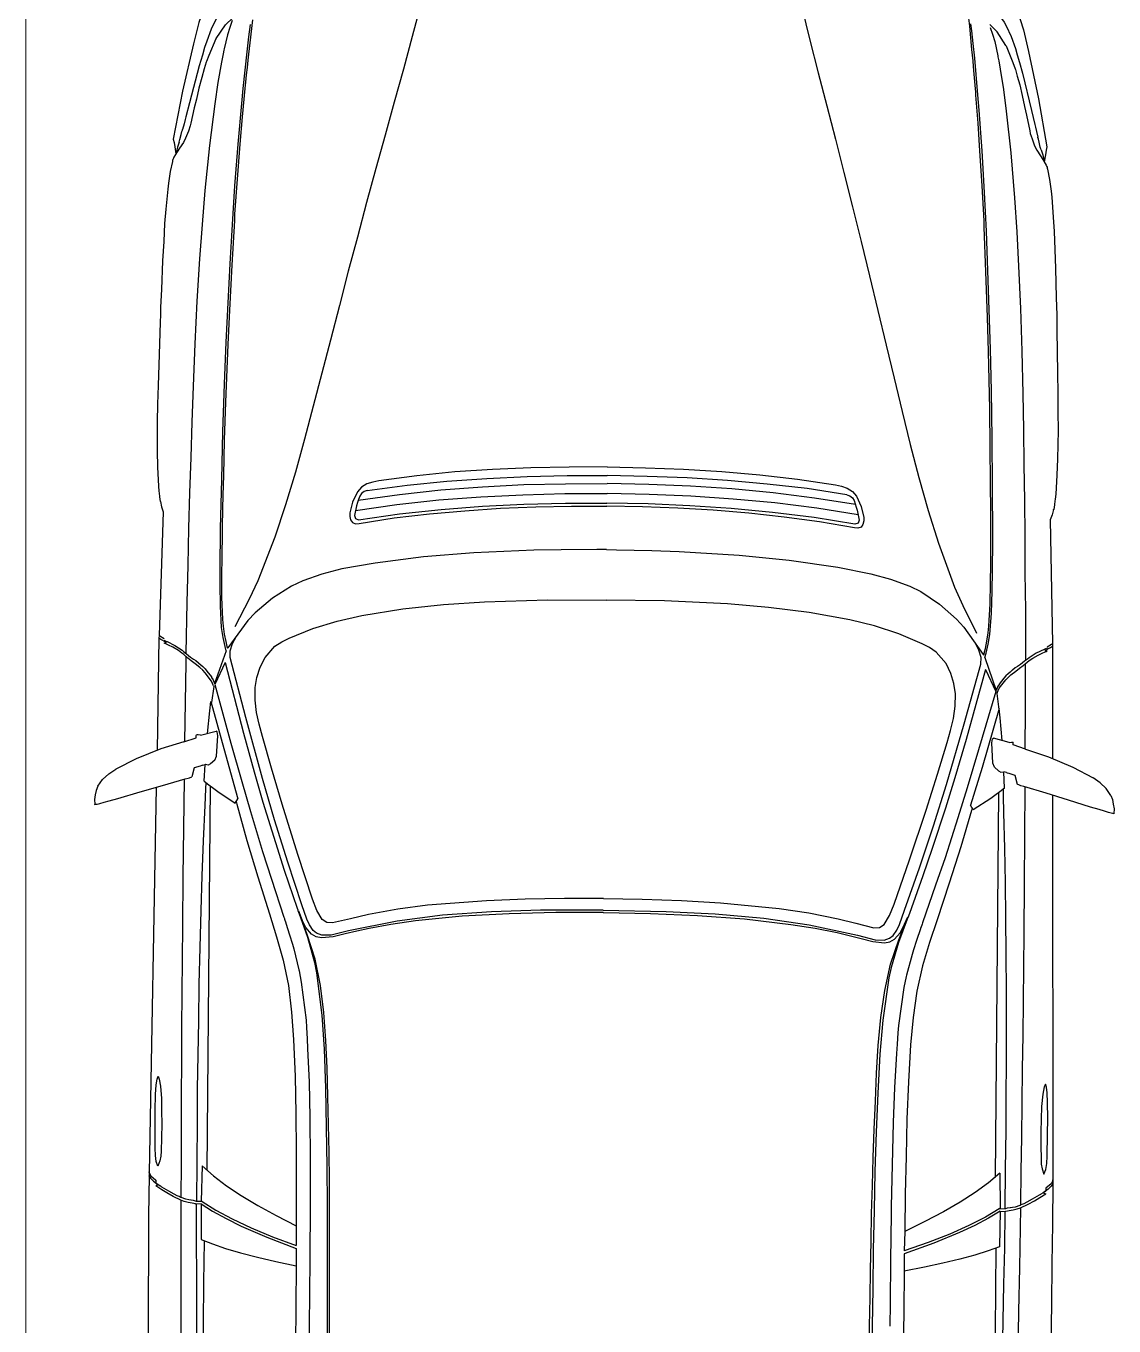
# Model space of a CAD drawing. Header units: inches. Extents: x 13 to 261, y -112 to -47.
# Drawn here: x 176.39 to 178.598, y -69.424 to -66.785 of the extents above; entities that cross this region are included whole.
import ezdxf

# ---------------------------------------------------------------- set-up
doc = ezdxf.new("R2010")
doc.units = ezdxf.units.IN
doc.header["$MEASUREMENT"] = 0
doc.layers.add('CAJONES', color=3, linetype='Continuous', lineweight=20)

msp = doc.modelspace()

# ---------------------------------------------------------------- linework, layer by layer
at = {"linetype": 'Continuous'}
for p, q in [((176.776, -66.8106), (176.7755, -66.8116)), ((178.3789, -66.8249), (178.3794, -66.8259)), ((176.711, -66.984), (176.7078, -66.9955)), ((178.4409, -66.9995), (178.4438, -67.011)), ((176.6878, -67.0583), (176.6873, -67.0603)), ((178.4627, -67.0742), (178.4632, -67.0762)), ((176.6598, -67.7301), (176.6603, -67.7326)), ((178.4787, -67.7464), (178.4782, -67.7489)), ((176.6689, -67.7717), (176.6602, -68.0226)), ((178.4688, -67.7878), (178.4731, -68.0388)), ((176.8433, -67.9488), (176.8143, -68.0045)), ((178.2913, -67.9617), (178.3193, -68.018)), ((176.6601, -68.0281), (176.6561, -68.2556)), ((176.6602, -68.0226), (176.6601, -68.0281)), ((176.6601, -68.0261), (176.6601, -68.0266)), ((176.6616, -68.0236), (176.6602, -68.0226)), ((176.6706, -68.0292), (176.6616, -68.0236)), ((178.4625, -68.0452), (178.4716, -68.0398)), ((178.4716, -68.0398), (178.4731, -68.0388)), ((178.4731, -68.0388), (178.473, -68.0443)), ((178.4731, -68.0423), (178.473, -68.0428)), ((176.7964, -68.0533), (176.7728, -68.1196)), ((176.7985, -68.0459), (176.7994, -68.0484)), ((176.7999, -68.0474), (176.7994, -68.0484)), ((178.3329, -68.0611), (178.3334, -68.0621)), ((178.3344, -68.0596), (178.3334, -68.0621)), ((178.3363, -68.0671), (178.3587, -68.1338)), ((178.473, -68.0443), (178.473, -68.2718)), ((176.7712, -68.1261), (176.7664, -68.1586)), ((178.3602, -68.1403), (178.3644, -68.1729)), ((176.7358, -68.2253), (176.7364, -68.2243)), ((176.7358, -68.2298), (176.7358, -68.2253)), ((176.7444, -68.2249), (176.7759, -68.2167)), ((176.7107, -68.2381), (176.7358, -68.2298)), ((178.3853, -68.2396), (178.3539, -68.2308)), ((178.3938, -68.2401), (178.3933, -68.2391)), ((178.3937, -68.2446), (178.3938, -68.2401)), ((178.4187, -68.2534), (178.3937, -68.2446)), ((176.7734, -68.2756), (176.7765, -68.2672)), ((176.7318, -68.2913), (176.7266, -68.3092)), ((176.7488, -68.2859), (176.7538, -68.2845)), ((176.752, -68.318), (176.7538, -68.2845)), ((178.3553, -68.2898), (178.3524, -68.2813)), ((178.3797, -68.3005), (178.3748, -68.299)), ((178.376, -68.3325), (178.3748, -68.299)), ((178.3967, -68.3062), (178.4015, -68.3242)), ((176.6544, -68.3306), (176.6399, -69.113)), ((176.7221, -68.3112), (176.7266, -68.3092)), ((176.7639, -68.3276), (176.757, -69.108)), ((178.406, -68.3262), (178.4015, -68.3242)), ((178.3639, -68.3419), (178.3569, -69.1223)), ((178.4733, -68.3469), (178.4738, -69.1294)), ((176.9145, -68.5969), (176.915, -68.5984)), ((176.9417, -68.5792), (176.9422, -68.5807)), ((178.1816, -68.5903), (178.1811, -68.5917)), ((178.2085, -68.6085), (178.208, -68.61)), ((176.6399, -69.113), (176.6399, -69.1155)), ((176.6399, -69.1155), (176.6399, -69.116)), ((176.6538, -69.1281), (176.6537, -69.1341)), ((176.6587, -69.1376), (176.6537, -69.1396)), ((178.4597, -69.1443), (178.4596, -69.1503)), ((178.4738, -69.1294), (178.4738, -69.1319)), ((178.4738, -69.1319), (178.4738, -69.1324)), ((176.7458, -69.1759), (176.7358, -69.1768)), ((176.7458, -69.1759), (176.7457, -69.2484)), ((178.4546, -69.1537), (178.4596, -69.1558)), ((178.3668, -69.1904), (178.3656, -69.2629)), ((178.3668, -69.1904), (178.3768, -69.1915)), ((176.9385, -69.2207), (176.9386, -69.2602)), ((178.1734, -69.2317), (178.1725, -69.2712)), ((176.9385, -69.2662), (176.9382, -69.3017)), ((178.1725, -69.2772), (178.1722, -69.3127))]:
    msp.add_line(p, q, dxfattribs=at)
for points in [[(177.2362, -66.6176), (177.2282, -66.6286), (177.2205, -66.6476), (177.2123, -66.6715), (177.1916, -66.7408), (177.1741, -66.8067), (177.156, -66.873), (177.1374, -66.9398), (177.1188, -67.0072), (177.1002, -67.0745), (177.0815, -67.1439), (177.0629, -67.2137), (177.0443, -67.283), (177.0262, -67.3529), (177.008, -67.4232), (176.9909, -67.4901), (176.9733, -67.5569), (176.9557, -67.6237), (176.9371, -67.6906), (176.917, -67.7569), (176.895, -67.8227), (176.8607, -67.9114), (176.8433, -67.9488)], [(176.8866, -66.6381), (176.8404, -66.6547), (176.8218, -66.663), (176.8037, -66.6738), (176.7881, -66.6862), (176.775, -66.7011), (176.7643, -66.718), (176.7557, -66.7364), (176.7413, -66.7783), (176.7299, -66.8217)], [(177.9223, -66.6238), (177.9301, -66.6349), (177.9375, -66.654), (177.9452, -66.6781), (177.9646, -66.7477), (177.981, -66.8139), (177.9979, -66.8805), (178.0153, -66.9477), (178.0327, -67.0154), (178.0501, -67.083), (178.0675, -67.1527), (178.0849, -67.2228), (178.1022, -67.2925), (178.1191, -67.3626), (178.136, -67.4333), (178.1519, -67.5004), (178.1683, -67.5676), (178.1847, -67.6347), (178.2021, -67.7019), (178.221, -67.7686), (178.2419, -67.8348), (178.2746, -67.9241), (178.2913, -67.9617)], [(178.2715, -66.6505), (178.3173, -66.6679), (178.3358, -66.6766), (178.3537, -66.6877), (178.3691, -66.7004), (178.3819, -66.7155), (178.3923, -66.7326), (178.4006, -66.7511), (178.4142, -66.7933), (178.4248, -66.8369)], [(176.8886, -66.6901), (176.872, -66.696), (176.856, -66.7023), (176.8193, -66.722), (176.8092, -66.7304), (176.7936, -66.7458), (176.7809, -66.7631), (176.7764, -66.7711), (176.7662, -66.792), (176.757, -66.8164), (176.7528, -66.8294), (176.7482, -66.8444), (176.7415, -66.8663), (176.7218, -66.9416), (176.7146, -66.9696), (176.713, -66.975), (176.711, -66.984)], [(178.2685, -66.7025), (178.285, -66.7086), (178.3009, -66.7152), (178.3372, -66.7356), (178.3472, -66.7442), (178.3625, -66.7598), (178.3749, -66.7774), (178.3793, -66.7854), (178.3891, -66.8065), (178.3979, -66.8311), (178.4018, -66.8442), (178.4061, -66.8592), (178.4124, -66.8812), (178.4308, -66.9569), (178.4375, -66.985), (178.439, -66.9905), (178.4409, -66.9995)], [(176.8088, -66.7744), (176.8037, -66.7884), (176.7991, -66.8033), (176.7923, -66.8318), (176.7923, -66.8318), (176.7918, -66.8342), (176.7902, -66.8422), (176.7871, -66.8587), (176.7797, -66.9001), (176.7733, -66.9436), (176.7626, -67.028), (176.7532, -67.1194), (176.7476, -67.1884), (176.7425, -67.2578), (176.7372, -67.3438), (176.733, -67.4302), (176.7292, -67.5167), (176.7265, -67.5892), (176.7244, -67.6612), (176.7222, -67.7332), (176.7201, -67.8046), (176.7184, -67.8801), (176.7163, -67.9556), (176.7143, -68.0581)], [(176.776, -66.8106), (176.7948, -66.7833), (176.8098, -66.769)], [(176.7985, -68.0459), (176.7985, -68.0444), (176.7961, -68.0348), (176.7932, -68.0198), (176.7908, -68.0033), (176.7895, -67.9898), (176.7879, -67.9443), (176.7877, -67.9023), (176.7878, -67.8903), (176.788, -67.8743), (176.7891, -67.8033), (176.79, -67.7648), (176.7902, -67.7383), (176.7909, -67.7173), (176.7916, -67.6978), (176.7932, -67.6263), (176.7959, -67.5488), (176.8004, -67.4318), (176.8036, -67.3624), (176.8084, -67.2709), (176.8137, -67.18), (176.8143, -67.1675), (176.8195, -67.096), (176.8251, -67.0251), (176.8296, -66.9696), (176.8351, -66.9126), (176.8357, -66.9056), (176.8362, -66.8996), (176.8378, -66.8847), (176.8395, -66.8697), (176.8411, -66.8547), (176.8422, -66.8427), (176.8449, -66.8197), (176.8503, -66.7728)], [(178.3344, -68.0596), (178.3344, -68.0581), (178.337, -68.0486), (178.3401, -68.0336), (178.3428, -68.0172), (178.3444, -68.0037), (178.3468, -67.9582), (178.3477, -67.9162), (178.3478, -67.9042), (178.3479, -67.8882), (178.3481, -67.8172), (178.3479, -67.7787), (178.3481, -67.7522), (178.3478, -67.7312), (178.3475, -67.7117), (178.3471, -67.6402), (178.3458, -67.5627), (178.3434, -67.4457), (178.3415, -67.3761), (178.3383, -67.2846), (178.3346, -67.1936), (178.3343, -67.1811), (178.3304, -67.1095), (178.326, -67.0385), (178.3225, -66.9829), (178.318, -66.9259), (178.3176, -66.9189), (178.3172, -66.9129), (178.3158, -66.8979), (178.3144, -66.8829), (178.3131, -66.8679), (178.3122, -66.8558), (178.3099, -66.8328), (178.3053, -66.7858), (178.3025, -66.7638)], [(176.7964, -68.0533), (176.7945, -68.0448), (176.7906, -68.0263), (176.7873, -68.0063), (176.7847, -67.9632), (176.7841, -67.9182), (176.7842, -67.9067), (176.7844, -67.8887), (176.7851, -67.8052), (176.7875, -67.7057), (176.7899, -67.6088), (176.7932, -67.5118), (176.7965, -67.4273), (176.8002, -67.3473), (176.8044, -67.2679), (176.8091, -67.1884), (176.8143, -67.1095), (176.8206, -67.0255), (176.8283, -66.9426), (176.8311, -66.9121), (176.8388, -66.8377), (176.8425, -66.8077), (176.8458, -66.7822)], [(178.3363, -68.0671), (178.3384, -68.0586), (178.3426, -68.0402), (178.3462, -68.0202), (178.3496, -67.9772), (178.351, -67.9322), (178.3511, -67.9207), (178.3513, -67.9027), (178.352, -67.8192), (178.3514, -67.7197), (178.3508, -67.6227), (178.3492, -67.5257), (178.3474, -67.4412), (178.3451, -67.3612), (178.3424, -67.2816), (178.3391, -67.2021), (178.3353, -67.1231), (178.3305, -67.039), (178.3243, -66.956), (178.322, -66.9254), (178.3157, -66.8509), (178.3125, -66.8209), (178.3097, -66.7953), (178.3078, -66.7813)], [(178.3789, -66.8249), (178.3607, -66.7973), (178.3459, -66.7827)], [(178.3468, -66.7882), (178.3516, -66.8022), (178.356, -66.8172), (178.3623, -66.8458), (178.3623, -66.8458), (178.3627, -66.8483), (178.3642, -66.8563), (178.367, -66.8728), (178.3736, -66.9144), (178.3793, -66.958), (178.3885, -67.0425), (178.3962, -67.1341), (178.4006, -67.2032), (178.4044, -67.2727), (178.4082, -67.3587), (178.4109, -67.4453), (178.4131, -67.5318), (178.4145, -67.6043), (178.4153, -67.6763), (178.4162, -67.7483), (178.417, -67.8198), (178.4174, -67.8953), (178.4182, -67.9708), (178.4183, -68.0733)], [(176.7299, -66.8217), (176.708, -66.918), (176.6892, -67.0148)], [(176.7755, -66.8116), (176.7612, -66.845), (176.7566, -66.8574), (176.7561, -66.8589)], [(178.3794, -66.8259), (178.3931, -66.8596), (178.3975, -66.8721), (178.398, -66.8736)], [(178.4248, -66.8369), (178.445, -66.9335), (178.4621, -67.0307)], [(176.7561, -66.8589), (176.752, -66.8724), (176.7468, -66.8898), (176.7411, -66.9118), (176.7359, -66.9338), (176.7317, -66.9512), (176.7245, -66.9827), (176.7234, -66.9881)], [(178.398, -66.8736), (178.4019, -66.8872), (178.4067, -66.9047), (178.412, -66.9267), (178.4168, -66.9488), (178.4207, -66.9663), (178.4274, -66.9979), (178.4283, -67.0034)], [(176.7011, -67.0209), (176.7027, -67.0155), (176.7053, -67.0055), (176.7068, -66.9995), (176.7078, -66.9965), (176.7078, -66.9955)], [(176.7234, -66.9881), (176.7198, -66.9991), (176.7142, -67.0131), (176.7096, -67.022), (176.702, -67.0335)], [(178.4283, -67.0034), (178.4317, -67.0144), (178.4371, -67.0285), (178.4415, -67.0375), (178.4489, -67.0491)], [(178.4501, -67.0366), (178.4486, -67.0311), (178.4462, -67.0211), (178.4447, -67.015), (178.4438, -67.012), (178.4438, -67.011)], [(176.6892, -67.0148), (176.6906, -67.0219), (176.692, -67.0309), (176.6944, -67.0452)], [(176.702, -67.0335), (176.6969, -67.0409), (176.6903, -67.0518)], [(176.7011, -67.0209), (176.6975, -67.0314), (176.6945, -67.045)], [(178.4501, -67.0366), (178.4535, -67.0471), (178.4562, -67.0607)], [(178.4621, -67.0307), (178.4605, -67.0377), (178.459, -67.0467), (178.4564, -67.0609)], [(176.6873, -67.0603), (176.6826, -67.0808), (176.6794, -67.1043), (176.6778, -67.1167), (176.6739, -67.1572), (176.6716, -67.1862), (176.6698, -67.2227), (176.6675, -67.2617), (176.6649, -67.3201), (176.6631, -67.3561), (176.663, -67.3716), (176.6623, -67.3866), (176.661, -67.4306), (176.6596, -67.4731), (176.6582, -67.5151), (176.6574, -67.5531), (176.6565, -67.5891), (176.6563, -67.6191), (176.6565, -67.6476), (176.6572, -67.6806), (176.6589, -67.7191), (176.6598, -67.7296)], [(176.6883, -67.0563), (176.6883, -67.0563), (176.6878, -67.0583)], [(176.6903, -67.0518), (176.6893, -67.0538), (176.6883, -67.0563)], [(178.4489, -67.0491), (178.4539, -67.0566), (178.4603, -67.0677)], [(178.4603, -67.0677), (178.4613, -67.0697), (178.4622, -67.0722)], [(178.4622, -67.0722), (178.4622, -67.0722), (178.4627, -67.0742)], [(178.4632, -67.0762), (178.4675, -67.0967), (178.4703, -67.1203), (178.4717, -67.1328), (178.4748, -67.1733), (178.4766, -67.2023), (178.4777, -67.2388), (178.4794, -67.2779), (178.4809, -67.3364), (178.482, -67.3724), (178.4819, -67.3879), (178.4823, -67.4029), (178.4829, -67.4469), (178.4835, -67.4894), (178.4841, -67.5314), (178.4843, -67.5694), (178.4845, -67.6054), (178.4842, -67.6354), (178.4834, -67.6639), (178.4821, -67.6969), (178.4798, -67.7354), (178.4787, -67.7459)], [(177.0828, -67.7279), (177.1634, -67.7171), (177.2445, -67.7093), (177.3255, -67.7036), (177.4071, -67.6998), (177.4881, -67.698), (177.5696, -67.6977)], [(177.5698, -67.6802), (177.4923, -67.6805), (177.4147, -67.6819), (177.3372, -67.6852), (177.2602, -67.6905), (177.1831, -67.6983), (177.106, -67.7086)], [(178.0558, -67.7366), (177.9754, -67.7244), (177.8945, -67.7151), (177.8135, -67.7079), (177.7321, -67.7027), (177.6511, -67.6995), (177.5696, -67.6977)], [(177.5698, -67.6802), (177.6472, -67.6819), (177.7247, -67.6846), (177.8022, -67.6893), (177.8791, -67.696), (177.956, -67.7052), (178.0329, -67.7169)], [(177.106, -67.7086), (177.094, -67.711), (177.0819, -67.7149), (177.0714, -67.7213), (177.0628, -67.7307), (177.0531, -67.7516), (177.0474, -67.7736)], [(177.0646, -67.7477), (177.1482, -67.736), (177.2323, -67.7267), (177.3164, -67.7205), (177.4004, -67.7162), (177.4849, -67.7145), (177.5695, -67.7142)], [(178.0736, -67.7568), (177.9902, -67.7435), (177.9063, -67.7328), (177.8224, -67.725), (177.7384, -67.7193), (177.6539, -67.716), (177.5695, -67.7142)], [(178.0329, -67.7169), (178.0449, -67.7195), (178.0569, -67.7236), (178.0673, -67.7302), (178.0757, -67.7398), (178.0851, -67.7609), (178.0904, -67.7829)], [(176.6603, -67.7326), (176.6612, -67.7411), (176.6624, -67.7506)], [(176.6626, -67.7501), (176.6631, -67.7506), (176.6626, -67.7501)], [(176.6631, -67.7506), (176.6655, -67.7612), (176.6689, -67.7717)], [(177.0828, -67.7279), (177.0768, -67.7303), (177.0713, -67.7343), (177.0677, -67.7398), (177.0651, -67.7462), (177.0631, -67.7527), (177.061, -67.7592), (177.0595, -67.7657), (177.0579, -67.7722), (177.0569, -67.7792), (177.0588, -67.7852), (177.0653, -67.7877)], [(177.0589, -67.7687), (177.1431, -67.7564), (177.2281, -67.7472), (177.3132, -67.7409), (177.3987, -67.7367), (177.4838, -67.7345), (177.5693, -67.7342)], [(178.0789, -67.7778), (177.995, -67.764), (177.9101, -67.7533), (177.8252, -67.7455), (177.7397, -67.7398), (177.6548, -67.736), (177.5693, -67.7342)], [(178.0558, -67.7366), (178.0617, -67.7391), (178.0672, -67.7432), (178.0707, -67.7487), (178.0731, -67.7552), (178.075, -67.7618), (178.077, -67.7683), (178.0784, -67.7748), (178.0799, -67.7813), (178.0808, -67.7883), (178.0788, -67.7943), (178.0722, -67.7967)], [(178.4782, -67.7489), (178.4771, -67.7574), (178.4757, -67.7668)], [(177.0474, -67.7736), (177.0473, -67.7806), (177.0488, -67.7876), (177.0527, -67.7931), (177.0592, -67.7957), (177.0662, -67.7952)], [(177.0653, -67.7877), (177.1484, -67.7755), (177.2325, -67.7667), (177.3165, -67.76), (177.4006, -67.7562), (177.4851, -67.754), (177.5691, -67.7537)], [(177.0662, -67.7952), (177.1373, -67.7839), (177.2089, -67.7755), (177.281, -67.7692), (177.353, -67.7643), (177.425, -67.7614), (177.497, -67.7601), (177.569, -67.7602)], [(178.0712, -67.8042), (178.0003, -67.7916), (177.9289, -67.782), (177.8569, -67.7743), (177.785, -67.7682), (177.713, -67.764), (177.641, -67.7614), (177.569, -67.7602)], [(178.0722, -67.7967), (177.9894, -67.783), (177.9054, -67.7727), (177.8215, -67.7645), (177.7376, -67.7592), (177.6531, -67.7555), (177.5691, -67.7537)], [(178.475, -67.7668), (178.4724, -67.7773), (178.4688, -67.7878)], [(178.4755, -67.7663), (178.475, -67.7668), (178.4755, -67.7663)], [(178.0904, -67.7829), (178.0903, -67.7899), (178.0887, -67.7969), (178.0847, -67.8024), (178.0782, -67.8048), (178.0712, -67.8042)], [(177.5683, -67.8482), (177.5483, -67.8481), (177.4762, -67.8484), (177.4207, -67.8494), (177.2992, -67.8548), (177.1971, -67.8629), (177.0985, -67.8755), (177.0309, -67.8874), (176.9908, -67.8976), (176.9517, -67.9112), (176.9291, -67.922), (176.8903, -67.9467), (176.8556, -67.9764), (176.8404, -67.9922), (176.7999, -68.0474)], [(177.5683, -67.8482), (177.5883, -67.8484), (177.6602, -67.8501), (177.7157, -67.8521), (177.8372, -67.8596), (177.9391, -67.8696), (178.0375, -67.8839), (178.1048, -67.897), (178.1447, -67.9079), (178.1836, -67.9222), (178.206, -67.9334), (178.2443, -67.9588), (178.2785, -67.9891), (178.2934, -68.0052), (178.3329, -68.0611)], [(177.5619, -68.5562), (177.4829, -68.556), (177.4034, -68.5573), (177.3244, -68.5606), (177.2053, -68.57), (177.1447, -68.578), (177.0851, -68.5889), (177.0851, -68.5889), (177.049, -68.5971), (177.012, -68.6058), (177.0005, -68.6052), (176.991, -68.5986), (176.9807, -68.5805), (176.9719, -68.5574), (176.9422, -68.4667), (176.9101, -68.3649), (176.8883, -68.2917), (176.8703, -68.2275), (176.8636, -68.2024), (176.8583, -68.1784), (176.855, -68.1534), (176.8552, -68.1279), (176.8589, -68.1074), (176.8651, -68.087), (176.8753, -68.067), (176.8955, -68.0442), (176.9091, -68.0353), (176.9241, -68.028), (176.9723, -68.0084), (177.0214, -67.9933), (177.072, -67.9818), (177.1547, -67.9685), (177.2372, -67.9598), (177.3208, -67.954), (177.4488, -67.9502), (177.5673, -67.9507)], [(177.5619, -68.5562), (177.6409, -68.5574), (177.7204, -68.5601), (177.7994, -68.5648), (177.9183, -68.5764), (177.9787, -68.5854), (178.0381, -68.5975), (178.0381, -68.5975), (178.074, -68.6063), (178.1109, -68.6156), (178.1224, -68.6152), (178.132, -68.6088), (178.1426, -68.5909), (178.1518, -68.568), (178.1831, -68.4778), (178.2171, -68.3766), (178.2402, -68.3038), (178.2593, -68.2399), (178.2665, -68.215), (178.2722, -68.191), (178.2759, -68.1661), (178.2762, -68.1406), (178.2729, -68.12), (178.267, -68.0995), (178.2572, -68.0794), (178.2374, -68.0562), (178.224, -68.0471), (178.2091, -68.0395), (178.1612, -68.019), (178.1124, -68.0031), (178.062, -67.9907), (177.9796, -67.9759), (177.8972, -67.9657), (177.8138, -67.9584), (177.6858, -67.9523), (177.5673, -67.9507)], [(176.674, -68.0367), (176.674, -68.0362), (176.6636, -68.0306), (176.6601, -68.0281)], [(176.6705, -68.0377), (176.6725, -68.0372), (176.674, -68.0367)], [(176.7707, -68.1246), (176.7668, -68.1151), (176.7535, -68.098), (176.749, -68.0929), (176.7431, -68.0874), (176.7336, -68.0798), (176.7257, -68.0737), (176.7188, -68.0681), (176.7108, -68.0611), (176.7068, -68.058), (176.6994, -68.053), (176.6884, -68.0464), (176.6795, -68.0418), (176.6725, -68.0387), (176.6705, -68.0377)], [(176.6706, -68.0322), (176.6741, -68.0337), (176.6765, -68.0348), (176.6925, -68.0429), (176.7069, -68.0525), (176.7099, -68.0551)], [(176.6735, -68.0362), (176.675, -68.0368), (176.6725, -68.0372)], [(176.8048, -68.0669), (176.8044, -68.0534), (176.809, -68.0384), (176.8164, -68.025)], [(178.3277, -68.0805), (178.3283, -68.067), (178.324, -68.052), (178.3168, -68.0384)], [(176.7099, -68.0551), (176.7158, -68.0596), (176.7243, -68.0662), (176.7302, -68.0702), (176.7347, -68.0733)], [(176.7148, -68.0646), (176.7148, -68.0666), (176.7147, -68.0776), (176.713, -68.1576), (176.7122, -68.2376)], [(177.5617, -68.5797), (177.4342, -68.5801), (177.3347, -68.5832), (177.2356, -68.5903), (177.1435, -68.602), (177.0448, -68.6216), (177.0092, -68.6303), (176.9907, -68.6306), (176.9798, -68.6265), (176.9728, -68.6209), (176.9654, -68.6099), (176.96, -68.5978), (176.9503, -68.5687), (176.9216, -68.4825), (176.8948, -68.3967), (176.8701, -68.3125), (176.8362, -68.1887), (176.8048, -68.0669)], [(178.3607, -68.1388), (178.3648, -68.1294), (178.3784, -68.1125), (178.383, -68.1075), (178.389, -68.1021), (178.3986, -68.0947), (178.4066, -68.0887), (178.4137, -68.0833), (178.4217, -68.0764), (178.4258, -68.0734), (178.4333, -68.0685), (178.4444, -68.0621), (178.4534, -68.0577), (178.4604, -68.0547), (178.4625, -68.0537)], [(178.4625, -68.0482), (178.459, -68.0497), (178.4565, -68.0507), (178.4404, -68.0585), (178.4258, -68.0679), (178.4228, -68.0704)], [(178.4595, -68.0522), (178.458, -68.0527), (178.4605, -68.0532)], [(178.459, -68.0527), (178.459, -68.0522), (178.4695, -68.0468), (178.473, -68.0443)], [(178.4625, -68.0537), (178.4605, -68.0532), (178.459, -68.0527)], [(176.7347, -68.0733), (176.7402, -68.0778), (176.7412, -68.0788)], [(176.7412, -68.0788), (176.7451, -68.0819), (176.7491, -68.0854), (176.7536, -68.09), (176.7575, -68.0945), (176.7664, -68.1066), (176.7669, -68.1076), (176.7699, -68.1126), (176.7728, -68.1196)], [(176.7947, -68.0773), (176.7733, -68.1216), (176.8062, -68.2409), (176.828, -68.3186), (176.8455, -68.3798), (176.8702, -68.461), (176.8882, -68.5172), (176.9136, -68.5939), (176.9145, -68.5969)], [(176.7947, -68.0773), (176.8314, -68.2207), (176.8532, -68.2989), (176.8711, -68.3605), (176.8964, -68.4427), (176.9144, -68.4989), (176.9402, -68.5756), (176.9417, -68.5792)], [(177.5617, -68.5797), (177.6892, -68.5823), (177.7887, -68.5872), (177.8876, -68.5961), (177.9795, -68.6094), (178.0778, -68.6308), (178.1132, -68.6401), (178.1317, -68.6408), (178.1427, -68.6369), (178.1498, -68.6315), (178.1574, -68.6205), (178.163, -68.6086), (178.1732, -68.5797), (178.2035, -68.4939), (178.2318, -68.4087), (178.258, -68.3249), (178.2941, -68.2017), (178.3277, -68.0805)], [(178.3376, -68.0911), (178.2983, -68.2338), (178.2751, -68.3116), (178.2561, -68.3729), (178.2294, -68.4547), (178.2104, -68.5105), (178.1832, -68.5868), (178.1816, -68.5903)], [(178.3376, -68.0911), (178.3582, -68.1358), (178.3232, -68.2545), (178.3, -68.3318), (178.2814, -68.3926), (178.2552, -68.4734), (178.2362, -68.5292), (178.2095, -68.6055), (178.2085, -68.6085)], [(178.3911, -68.0936), (178.3871, -68.0966), (178.383, -68.1), (178.3785, -68.1045), (178.3745, -68.109), (178.3653, -68.1209), (178.3648, -68.1219), (178.3618, -68.1268), (178.3587, -68.1338)], [(178.3976, -68.0882), (178.3921, -68.0926), (178.3911, -68.0936)], [(178.4228, -68.0704), (178.4168, -68.0748), (178.4082, -68.0813), (178.4022, -68.0852), (178.3976, -68.0882)], [(178.4177, -68.0798), (178.4177, -68.0818), (178.4176, -68.0928), (178.4179, -68.1728), (178.4172, -68.2528)], [(176.7707, -68.1246), (176.7712, -68.1256), (176.7712, -68.1261)], [(178.3607, -68.1388), (178.3602, -68.1398), (178.3602, -68.1403)], [(176.7584, -68.221), (176.7633, -68.175), (176.7655, -68.1561)], [(176.7655, -68.1561), (176.7984, -68.2764), (176.8202, -68.3536)], [(178.3654, -68.1704), (178.3303, -68.2901), (178.3071, -68.3669)], [(178.3713, -68.2354), (178.3672, -68.1894), (178.3654, -68.1704)], [(176.7444, -68.2249), (176.7399, -68.2238), (176.7364, -68.2243)], [(176.7765, -68.2672), (176.7793, -68.2262), (176.7784, -68.2182), (176.7759, -68.2167)], [(176.7107, -68.2381), (176.6636, -68.2527), (176.6139, -68.2727), (176.5722, -68.2938)], [(178.3524, -68.2813), (178.3503, -68.2402), (178.3514, -68.2323), (178.3539, -68.2308)], [(178.3853, -68.2396), (178.3898, -68.2386), (178.3933, -68.2391)], [(178.4187, -68.2534), (178.4655, -68.2688), (178.5148, -68.2897), (178.5561, -68.3116)], [(176.7734, -68.2756), (176.7648, -68.2826), (176.7598, -68.2855), (176.7543, -68.2845), (176.7538, -68.2845)], [(176.5359, -68.3285), (176.5455, -68.3146), (176.5581, -68.3032), (176.5722, -68.2938)], [(176.7488, -68.2859), (176.7473, -68.2864), (176.7438, -68.2874), (176.7318, -68.2908)], [(178.3553, -68.2898), (178.3638, -68.2969), (178.3687, -68.2999), (178.3743, -68.299), (178.3748, -68.299)], [(178.3797, -68.3005), (178.3812, -68.301), (178.3847, -68.3021), (178.3967, -68.3057)], [(176.5296, -68.365), (176.5291, -68.3655), (176.5316, -68.365), (176.5346, -68.3645), (176.5401, -68.3631), (176.5486, -68.3606), (176.5592, -68.3577), (176.5767, -68.3529), (176.6218, -68.3398), (176.6674, -68.3267), (176.7131, -68.3136), (176.7191, -68.3122), (176.7221, -68.3112)], [(176.5359, -68.3285), (176.5328, -68.337), (176.5308, -68.346), (176.5292, -68.3555), (176.5296, -68.365)], [(176.711, -68.3146), (176.7097, -68.4131), (176.7088, -68.5121), (176.7079, -68.6111), (176.7073, -68.6801), (176.7067, -68.7491), (176.706, -68.8181), (176.7059, -68.8871), (176.7053, -68.9561), (176.7052, -69.0251), (176.7051, -69.0941), (176.7045, -69.1631)], [(176.755, -68.3205), (176.7544, -68.3335), (176.7531, -68.3675), (176.7499, -68.4394), (176.7473, -68.5099), (176.7452, -68.5804), (176.743, -68.6554), (176.7413, -68.7299), (176.7402, -68.8044), (176.7391, -68.8734), (176.7379, -68.9424), (176.7373, -69.0113), (176.7366, -69.0913), (176.7359, -69.1708)], [(176.752, -68.318), (176.7615, -68.3255), (176.7684, -68.3311), (176.7793, -68.3392), (176.8146, -68.363), (176.8202, -68.3536)], [(178.376, -68.3325), (178.3664, -68.3399), (178.3593, -68.3453), (178.3483, -68.3532), (178.3126, -68.3764), (178.3071, -68.3669)], [(178.5975, -68.3835), (178.598, -68.384), (178.5955, -68.3834), (178.5925, -68.3829), (178.587, -68.3814), (178.5785, -68.3788), (178.5681, -68.3757), (178.5506, -68.3705), (178.5057, -68.3566), (178.4604, -68.3427), (178.415, -68.3288), (178.409, -68.3273), (178.406, -68.3262)], [(178.417, -68.3298), (178.4166, -68.4283), (178.4157, -68.5273), (178.4148, -68.6263), (178.4142, -68.6953), (178.4136, -68.7643), (178.413, -68.8333), (178.4119, -68.9023), (178.4112, -68.9713), (178.4101, -69.0403), (178.409, -69.1093), (178.4084, -69.1783)], [(178.5918, -68.3469), (178.5825, -68.3328), (178.5701, -68.3212), (178.5561, -68.3116)], [(176.8167, -68.359), (176.8181, -68.3645), (176.8384, -68.4382), (176.8608, -68.5124), (176.8841, -68.5876), (176.8987, -68.6338), (176.9123, -68.6814), (176.9228, -68.733), (176.9293, -68.7866), (176.9333, -68.8421), (176.9362, -68.9171), (176.938, -68.9926), (176.9383, -69.0686), (176.9386, -69.1447), (176.9385, -69.2207)], [(178.3729, -68.335), (178.3733, -68.348), (178.374, -68.382), (178.3759, -68.454), (178.3772, -68.5245), (178.3781, -68.595), (178.3789, -68.67), (178.3793, -68.7445), (178.3791, -68.819), (178.379, -68.888), (178.3789, -68.957), (178.3783, -69.026), (178.3775, -69.106), (178.3768, -69.1855)], [(178.5918, -68.3469), (178.5948, -68.3554), (178.5967, -68.3645), (178.5981, -68.374), (178.5975, -68.3835)], [(178.3106, -68.3724), (178.309, -68.3779), (178.2874, -68.4512), (178.2637, -68.525), (178.2391, -68.5998), (178.2236, -68.6456), (178.2092, -68.693), (178.1978, -68.7444), (178.1903, -68.7978), (178.1853, -68.8533), (178.1811, -68.9283), (178.1779, -69.0037), (178.1763, -69.0797), (178.1746, -69.1557), (178.1734, -69.2317)], [(176.9422, -68.5807), (176.9446, -68.5872), (176.9617, -68.6348), (176.9757, -68.686), (176.98, -68.707), (176.9908, -68.7931), (176.9952, -68.8621), (176.998, -68.9412), (176.9997, -69.0207), (177.001, -69.1002), (177.0013, -69.1797), (177.0016, -69.2587), (177.0014, -69.3382), (177.0012, -69.4137)], [(177.0062, -69.4138), (177.0062, -69.3568), (177.0062, -69.2998), (177.0063, -69.2428), (177.0063, -69.1858), (177.0058, -69.1288), (177.0053, -69.0717), (177.0043, -69.0147), (177.0028, -68.9577), (177.0013, -68.9007), (176.9988, -68.8442), (176.9948, -68.7876), (176.9878, -68.7326), (176.9768, -68.679), (176.9607, -68.6293), (176.9437, -68.5822)], [(177.5617, -68.5847), (177.5612, -68.5847), (177.4662, -68.5849), (177.4657, -68.5848), (177.3706, -68.587), (177.2751, -68.5921), (177.1805, -68.6018), (177.1309, -68.6089), (177.0864, -68.617), (177.0618, -68.6222), (177.0378, -68.628), (177.0137, -68.6338), (176.9902, -68.6361), (176.9792, -68.634), (176.9698, -68.6284), (176.9584, -68.6153), (176.953, -68.6048), (176.9437, -68.5822)], [(177.5617, -68.5847), (177.5622, -68.5847), (177.6572, -68.5866), (177.6577, -68.5866), (177.7526, -68.5904), (177.8481, -68.5973), (177.9425, -68.6086), (177.9919, -68.6166), (178.0363, -68.6255), (178.0608, -68.6312), (178.0847, -68.6374), (178.1087, -68.6436), (178.1321, -68.6463), (178.1432, -68.6444), (178.1527, -68.639), (178.1643, -68.6261), (178.1699, -68.6156), (178.1796, -68.5932)], [(178.1022, -69.4236), (178.1032, -69.3666), (178.1042, -69.3096), (178.1052, -69.2526), (178.1062, -69.1956), (178.1077, -69.1386), (178.1092, -69.0816), (178.1113, -69.0246), (178.1138, -68.9677), (178.1163, -68.9107), (178.1198, -68.8542), (178.1248, -68.7978), (178.1328, -68.7428), (178.1448, -68.6894), (178.1617, -68.6401), (178.1796, -68.5932)], [(178.1811, -68.5917), (178.1786, -68.5982), (178.1606, -68.6456), (178.1457, -68.6964), (178.141, -68.7174), (178.1287, -68.8033), (178.1231, -68.8722), (178.1189, -68.9512), (178.1157, -69.0307), (178.113, -69.1102), (178.1113, -69.1896), (178.1096, -69.2686), (178.1084, -69.3481), (178.1072, -69.4236)], [(176.915, -68.5984), (176.9175, -68.6054), (176.9174, -68.6059), (176.9252, -68.63), (176.9311, -68.6491), (176.9335, -68.6586), (176.9441, -68.7007), (176.9446, -68.7032), (176.9489, -68.7257), (176.9587, -68.8028), (176.9596, -68.8183), (176.9609, -68.8408), (176.9617, -68.8603), (176.9646, -68.9289), (176.9659, -69.0004), (176.9667, -69.0859), (176.9669, -69.1709), (176.9668, -69.1864), (176.9664, -69.2794), (176.9656, -69.3674), (176.9652, -69.4134)], [(178.208, -68.61), (178.2054, -68.617), (178.2054, -68.6175), (178.1972, -68.6414), (178.191, -68.6603), (178.1884, -68.6698), (178.1771, -68.7117), (178.1765, -68.7142), (178.1718, -68.7367), (178.1606, -68.8136), (178.1595, -68.8291), (178.1578, -68.8515), (178.1566, -68.871), (178.1525, -68.9395), (178.1499, -69.011), (178.1476, -69.0965), (178.1459, -69.1815), (178.1457, -69.197), (178.1444, -69.2899), (178.1436, -69.3779), (178.1432, -69.4239)], [(176.658, -69.0995), (176.6546, -69.0901), (176.6527, -69.0776), (176.6524, -69.0626), (176.6522, -69.0186), (176.6525, -68.9861), (176.6533, -68.9541), (176.6545, -68.9341), (176.6561, -68.9226), (176.6585, -68.9169)], [(176.6585, -68.9169), (176.6606, -68.9227), (176.6635, -68.9372), (176.6653, -68.9622), (176.6655, -68.9877), (176.6658, -69.0137), (176.6655, -69.0417), (176.6643, -69.0692), (176.6637, -69.0792), (176.6621, -69.0887), (176.658, -69.0995)], [(178.4588, -68.933), (178.4565, -68.9387), (178.4534, -68.9532), (178.4512, -68.9782), (178.4505, -69.0037), (178.4497, -69.0297), (178.4495, -69.0577), (178.4502, -69.0852), (178.4506, -69.0952), (178.452, -69.1047), (178.4559, -69.1156)], [(178.4559, -69.1156), (178.4595, -69.1063), (178.4616, -69.0938), (178.4623, -69.0788), (178.4632, -69.0348), (178.4635, -69.0023), (178.4633, -68.9703), (178.4624, -68.9503), (178.461, -68.9388), (178.4588, -68.933)], [(176.6399, -69.1155), (176.6399, -69.1185), (176.6391, -69.2), (176.6389, -69.2815), (176.6382, -69.3635), (176.638, -69.443), (176.6377, -69.5225), (176.638, -69.6015), (176.6378, -69.681), (176.6381, -69.7605), (176.6389, -69.84), (176.6397, -69.9195)], [(176.6399, -69.1155), (176.6399, -69.117), (176.6399, -69.118), (176.6398, -69.119)], [(176.6398, -69.119), (176.6428, -69.1235), (176.6488, -69.1296), (176.6587, -69.1376)], [(176.6399, -69.113), (176.6433, -69.119), (176.6538, -69.1281)], [(176.7475, -69.0989), (176.7459, -69.1704), (176.7474, -69.1714), (176.7359, -69.1708)], [(176.7475, -69.0989), (176.7704, -69.1191), (176.7972, -69.1394), (176.827, -69.1592), (176.8608, -69.1795), (176.8981, -69.1998), (176.9385, -69.2207)], [(178.3665, -69.1134), (178.3433, -69.1332), (178.3161, -69.153), (178.2859, -69.1722), (178.2518, -69.1919), (178.2141, -69.2116), (178.1734, -69.2317)], [(178.3665, -69.1134), (178.3668, -69.1849), (178.3653, -69.1859), (178.3768, -69.1855)], [(176.7364, -69.1708), (176.7344, -69.1703), (176.7304, -69.1693), (176.7254, -69.1682), (176.7244, -69.1682), (176.7204, -69.1677), (176.7149, -69.1667), (176.705, -69.1631), (176.7045, -69.1631), (176.703, -69.162), (176.701, -69.161), (176.697, -69.1595), (176.691, -69.1564), (176.6801, -69.1503), (176.6661, -69.1417), (176.6652, -69.1412), (176.6637, -69.1402), (176.6627, -69.1397), (176.6537, -69.1341)], [(176.7358, -69.1768), (176.7343, -69.1763), (176.7343, -69.1758), (176.7274, -69.1743), (176.7194, -69.1732), (176.7114, -69.1711), (176.7044, -69.1686), (176.689, -69.1609), (176.676, -69.1538), (176.6656, -69.1472), (176.6537, -69.1396)], [(178.3763, -69.1855), (178.3783, -69.185), (178.3823, -69.1841), (178.3873, -69.1831), (178.3883, -69.1831), (178.3923, -69.1827), (178.3979, -69.1817), (178.4079, -69.1783), (178.4084, -69.1783), (178.4099, -69.1773), (178.4119, -69.1763), (178.4159, -69.1749), (178.4219, -69.1719), (178.433, -69.166), (178.4471, -69.1576), (178.4481, -69.1572), (178.4496, -69.1562), (178.4506, -69.1557), (178.4596, -69.1503)], [(178.4738, -69.1354), (178.4707, -69.1399), (178.4647, -69.1458), (178.4546, -69.1537)], [(178.4738, -69.1319), (178.4738, -69.1349), (178.4731, -69.2164), (178.4718, -69.2979), (178.4711, -69.3799), (178.4699, -69.4594), (178.4687, -69.5389), (178.467, -69.6178), (178.4657, -69.6973), (178.464, -69.7768), (178.4618, -69.8563), (178.4596, -69.9358)], [(178.4738, -69.1294), (178.4703, -69.1354), (178.4597, -69.1443)], [(178.4738, -69.1319), (178.4738, -69.1334), (178.4738, -69.1344), (178.4738, -69.1354)], [(176.7044, -69.1686), (176.7043, -69.2906), (176.7045, -69.3786), (176.7047, -69.4666), (176.705, -69.5481), (176.7058, -69.6296), (176.7064, -69.7241), (176.7081, -69.8191), (176.7104, -69.9471), (176.7117, -70.0302), (176.713, -70.1137), (176.7142, -70.1967)], [(176.7358, -69.1768), (176.7357, -69.2508), (176.736, -69.3243), (176.7359, -69.3983), (176.7362, -69.4724), (176.737, -69.5464), (176.7374, -69.6204), (176.7382, -69.6944), (176.7395, -69.7684), (176.7409, -69.8424), (176.7422, -69.9164), (176.7441, -69.9904), (176.7459, -70.0645), (176.7482, -70.138), (176.7506, -70.212)], [(176.7458, -69.1759), (176.7687, -69.1906), (176.7961, -69.2059), (176.8269, -69.2212), (176.8787, -69.2436), (176.9385, -69.2662)], [(176.7474, -69.1714), (176.7752, -69.1887), (176.8086, -69.2065), (176.8469, -69.2248), (176.8903, -69.2427), (176.9386, -69.2602)], [(178.3768, -69.1915), (178.3783, -69.191), (178.3783, -69.1905), (178.3853, -69.1891), (178.3933, -69.1882), (178.4013, -69.1862), (178.4083, -69.1838), (178.4239, -69.1764), (178.437, -69.1696), (178.4475, -69.1632), (178.4596, -69.1558)], [(178.3653, -69.1859), (178.3372, -69.2027), (178.3035, -69.2199), (178.2649, -69.2375), (178.2212, -69.2546), (178.1725, -69.2712)], [(178.3668, -69.1904), (178.3437, -69.2047), (178.316, -69.2195), (178.2849, -69.2342), (178.2327, -69.2557), (178.1725, -69.2772)], [(178.3768, -69.1915), (178.3756, -69.2655), (178.374, -69.339), (178.3728, -69.413), (178.3711, -69.487), (178.369, -69.561), (178.3673, -69.635), (178.3651, -69.7089), (178.3625, -69.7829), (178.3598, -69.8569), (178.3572, -69.9309), (178.354, -70.0048), (178.3508, -70.0788), (178.3472, -70.1523), (178.3435, -70.2263)], [(178.4083, -69.1838), (178.4062, -69.3058), (178.4045, -69.3938), (178.4027, -69.4818), (178.4009, -69.5633), (178.3987, -69.6447), (178.3964, -69.7392), (178.393, -69.8342), (178.3884, -69.9622), (178.3856, -70.0451), (178.3829, -70.1286), (178.3801, -70.2116)], [(176.7457, -69.2484), (176.7686, -69.2571), (176.795, -69.2664), (176.8255, -69.2751), (176.8599, -69.284), (176.8973, -69.2928), (176.9382, -69.3017)], [(176.7519, -69.84), (176.7512, -69.756), (176.7509, -69.6715), (176.7507, -69.5875), (176.7504, -69.5035), (176.7507, -69.4195), (176.7514, -69.3355), (176.7522, -69.2515)], [(178.3656, -69.2629), (178.3426, -69.2712), (178.316, -69.28), (178.2854, -69.2882), (178.2508, -69.2964), (178.2133, -69.3046), (178.1722, -69.3127)], [(178.3488, -69.8543), (178.3511, -69.7703), (178.3528, -69.6858), (178.3546, -69.6018), (178.3563, -69.5179), (178.3576, -69.4339), (178.3584, -69.3499), (178.3591, -69.2659)], [(176.9382, -69.3017), (176.9375, -69.3827), (176.9373, -69.4642), (176.936, -69.5451), (176.9343, -69.6261), (176.9321, -69.7076)], [(178.1722, -69.3127), (178.1715, -69.3937), (178.1702, -69.4752), (178.17, -69.5562), (178.1703, -69.6372), (178.171, -69.7187)], [(176.9652, -69.4134), (176.965, -69.4439), (176.965, -69.4444), (176.964, -69.5484), (176.9634, -69.5659), (176.9609, -69.6739), (176.9595, -69.7134), (176.9583, -69.7364), (176.9506, -69.8223), (176.949, -69.8353), (176.9301, -69.9261), (176.9281, -69.9331), (176.9003, -70.0203), (176.8982, -70.0258), (176.8982, -70.0263)], [(177.0012, -69.4137), (177.001, -69.4972)], [(177.0057, -69.4713), (177.0062, -69.4138)], [(178.1017, -69.4811), (178.1022, -69.4236)], [(178.1072, -69.4236), (178.1059, -69.5071)]]:
    msp.add_lwpolyline(points, dxfattribs=at)
for p in [(176.6399, -69.1115), (178.4738, -69.1279)]:
    msp.add_point(p, dxfattribs=at)
at = {"layer": 'CAJONES'}
msp.add_line((176.3902, -66.4268), (176.3902, -71.4268), dxfattribs=at)

doc.saveas('drawing.dxf')
